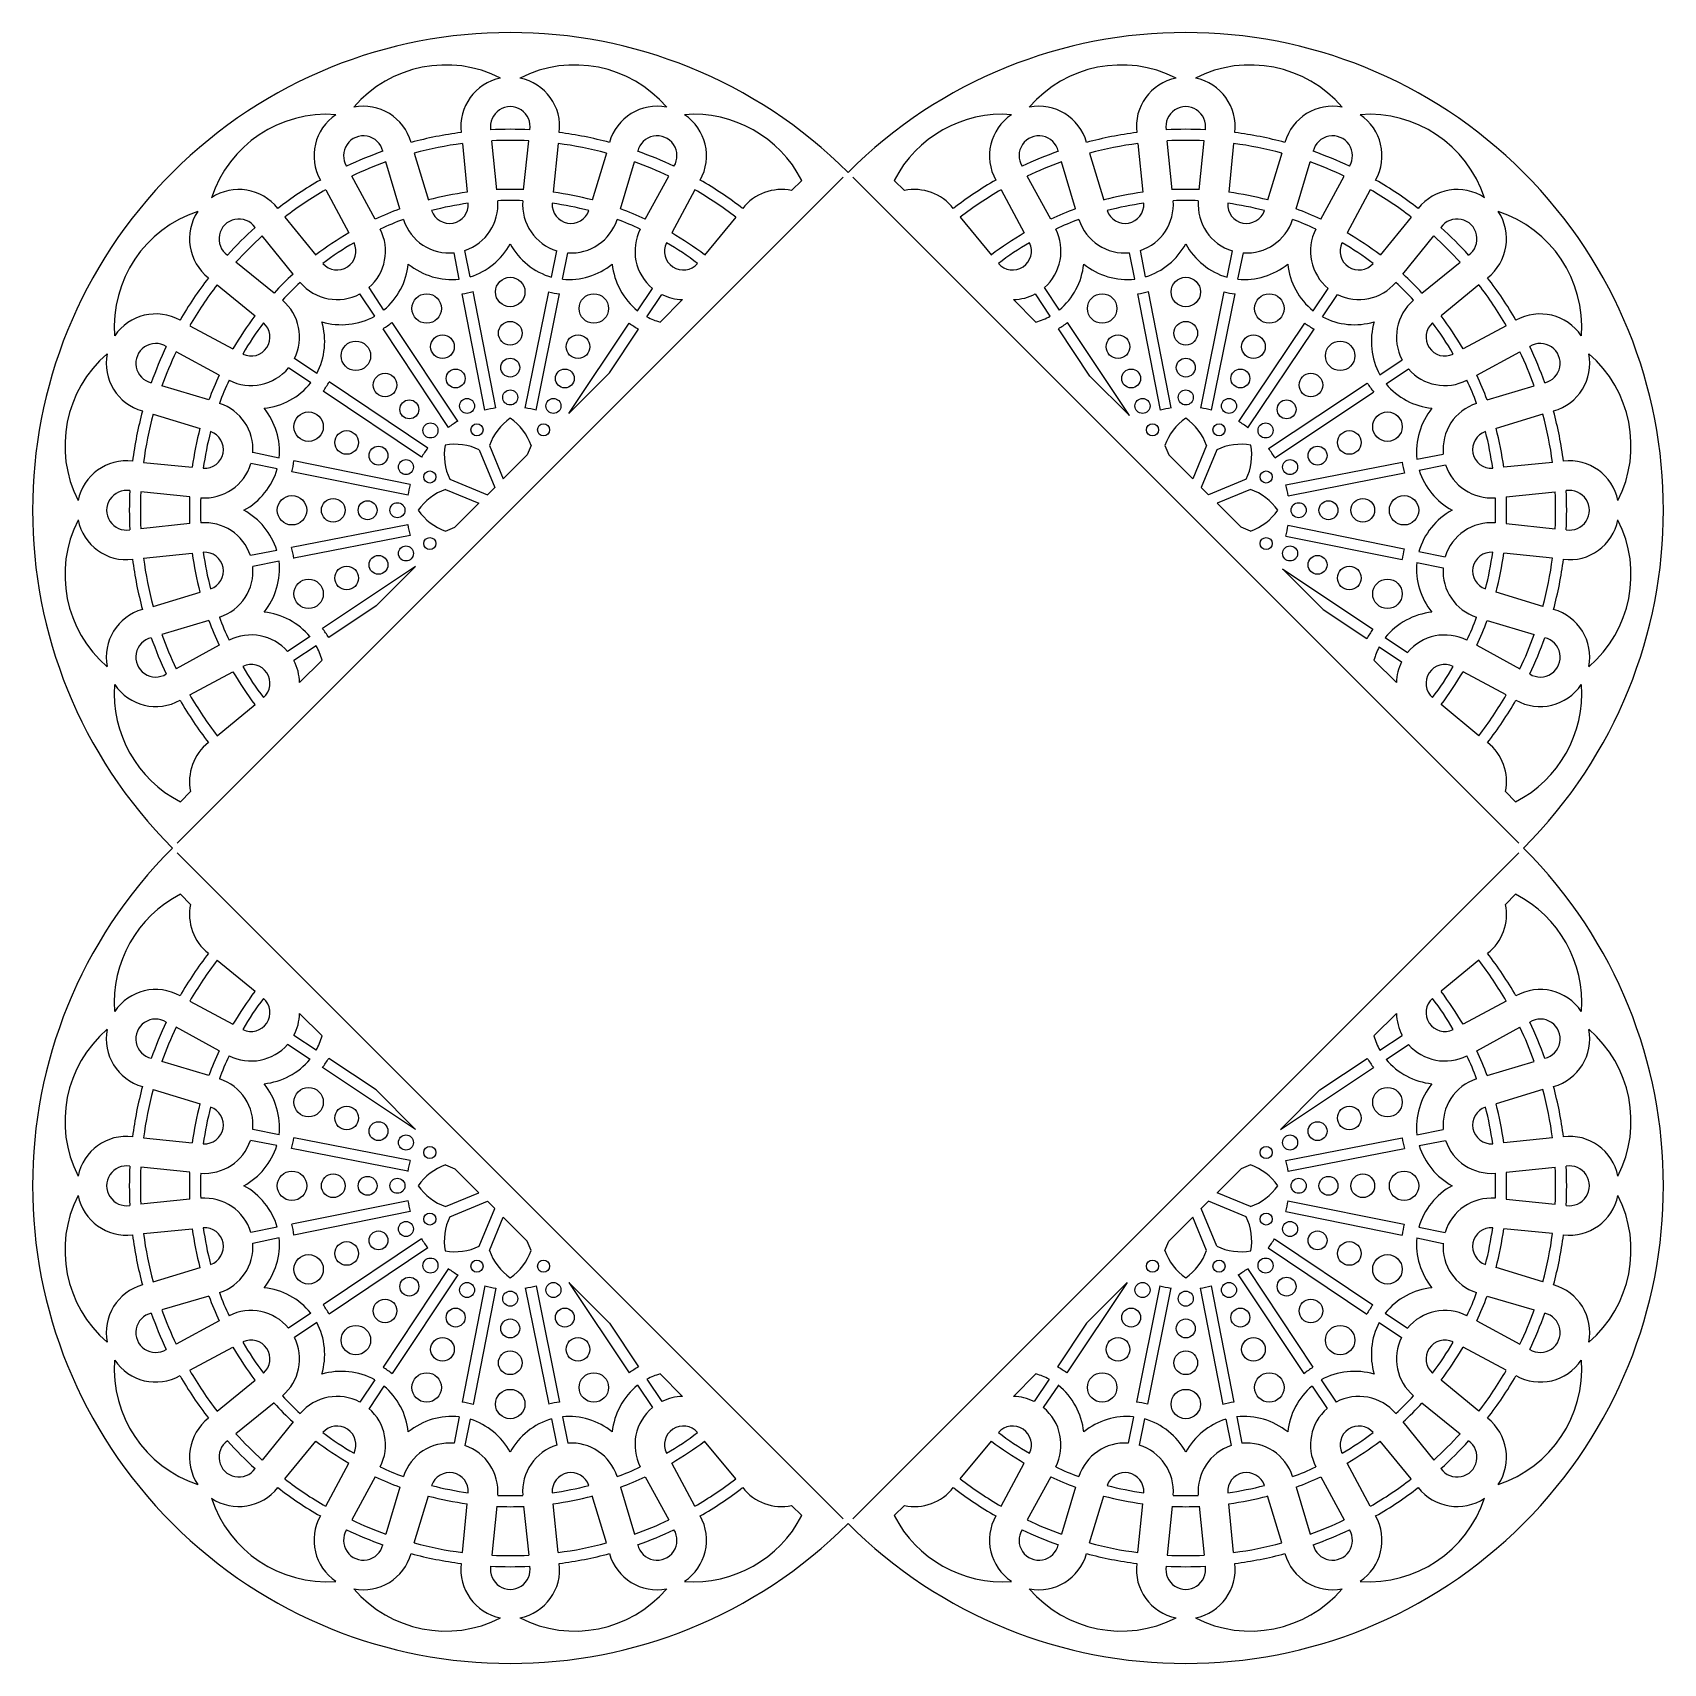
# Model space of a CAD drawing. Extents: x 59 to 299, y 13 to 254.
import ezdxf

# ---------------------------------------------------------------- set-up
doc = ezdxf.new("R2010")
doc.units = 0
doc.layers.get('0').update_dxf_attribs({"linetype": 'CONTINUOUS'})

msp = doc.modelspace()

# ---------------------------------------------------------------- linework, layer by layer
for p, q in [((115.07, 235.78), (117.16, 228.87)), ((122.17, 237.19), (122.88, 230.01)), ((127.25, 230.39), (126.49, 237.58)), ((131.19, 230.39), (131.95, 237.58)), ((136.27, 237.19), (135.56, 230.01)), ((143.38, 235.78), (141.29, 228.87)), ((214.55, 235.78), (216.64, 228.87)), ((221.65, 237.19), (222.37, 230.01)), ((226.73, 230.39), (225.98, 237.58)), ((230.68, 230.39), (231.43, 237.58)), ((235.76, 237.19), (235.04, 230.01)), ((242.86, 235.78), (240.77, 228.87)), ((112.98, 227.55), (110.92, 234.49)), ((145.47, 227.55), (147.52, 234.49)), ((212.46, 227.55), (210.41, 234.49)), ((244.95, 227.55), (247.01, 234.49)), ((80.19, 134.14), (178.26, 232.21)), ((109.33, 226.04), (105.88, 232.4)), ((149.11, 226.04), (152.56, 232.4)), ((170.66, 230.27), (172.15, 231.76)), ((179.67, 232.21), (277.74, 134.14)), ((185.78, 231.76), (187.27, 230.27)), ((208.82, 226.04), (205.37, 232.4)), ((248.6, 226.04), (252.05, 232.4)), ((102.04, 230.38), (105.45, 224.02)), ((156.41, 230.38), (153, 224.02)), ((201.52, 230.38), (204.93, 224.02)), ((255.89, 230.38), (252.48, 224.02)), ((96.01, 226.36), (100.59, 220.77)), ((162.43, 226.36), (157.85, 220.77)), ((195.5, 226.36), (200.08, 220.77)), ((261.91, 226.36), (257.34, 220.77)), ((97.23, 217.96), (92.68, 223.58)), ((260.7, 217.96), (265.25, 223.58)), ((121.72, 217.21), (120.96, 221.1)), ((123.31, 217.55), (122.55, 221.44)), ((135.32, 217.49), (136.1, 221.38)), ((136.92, 217.19), (137.7, 221.08)), ((221.2, 217.21), (220.44, 221.1)), ((222.8, 217.55), (222.03, 221.44)), ((234.8, 217.49), (235.58, 221.38)), ((236.4, 217.19), (237.19, 221.08)), ((94.44, 215.17), (88.82, 219.72)), ((263.49, 215.17), (269.11, 219.72)), ((86.04, 216.39), (91.63, 211.81)), ((271.89, 216.39), (266.3, 211.81)), ((109.27, 211.75), (107.07, 215.05)), ((110.61, 212.67), (108.42, 215.98)), ((125.5, 197.93), (122.14, 215.05)), ((127.1, 198.25), (123.74, 215.41)), ((131.43, 198.23), (134.88, 215.33)), ((133.03, 197.91), (136.49, 215.05)), ((147.98, 212.55), (150.19, 215.84)), ((149.35, 211.66), (151.56, 214.95)), ((151.28, 210.89), (154.6, 214.22)), ((203.32, 214.22), (206.65, 210.89)), ((208.75, 211.75), (206.56, 215.05)), ((210.09, 212.67), (207.9, 215.98)), ((224.98, 197.93), (221.63, 215.05)), ((226.58, 198.25), (223.22, 215.41)), ((230.91, 198.23), (234.36, 215.33)), ((232.51, 197.91), (235.97, 215.05)), ((247.47, 212.55), (249.68, 215.84)), ((248.83, 211.66), (251.05, 214.95)), ((82.02, 210.36), (88.38, 206.95)), ((120.14, 195.38), (110.49, 209.91)), ((121.49, 196.29), (111.82, 210.85)), ((137.83, 197.44), (146.75, 210.72)), ((143.82, 203.43), (148.13, 209.85)), ((214.6, 202.94), (209.97, 209.91)), ((220.43, 197.11), (211.3, 210.85)), ((236.51, 196.24), (246.24, 210.72)), ((237.86, 195.33), (247.61, 209.85)), ((275.91, 210.36), (269.54, 206.95)), ((86.36, 203.07), (80, 206.52)), ((99.85, 201.94), (96.56, 204.15)), ((100.74, 203.3), (97.45, 205.52)), ((257.28, 203.13), (260.58, 205.33)), ((271.57, 203.07), (277.93, 206.52)), ((117.07, 192.33), (102.55, 202.09)), ((137.83, 197.44), (143.82, 203.43)), ((214.6, 202.94), (220.43, 197.11)), ((240.91, 192.26), (255.44, 201.91)), ((258.2, 201.79), (261.51, 203.99)), ((84.85, 199.42), (77.91, 201.48)), ((116.16, 190.98), (101.68, 200.71)), ((241.81, 190.91), (256.38, 200.58)), ((273.08, 199.42), (280.01, 201.48)), ((76.62, 197.33), (83.53, 195.24)), ((281.31, 197.33), (274.4, 195.24)), ((126.16, 192.71), (128.19, 187.8)), ((132.29, 192.71), (131.72, 191.33)), ((225.64, 192.71), (226.21, 191.33)), ((231.77, 192.71), (229.74, 187.8)), ((75.21, 190.23), (82.39, 189.52)), ((94.91, 189.27), (91.02, 190.05)), ((95.21, 190.87), (91.32, 191.66)), ((114.49, 186.98), (97.35, 190.44)), ((124.65, 192.08), (126.94, 186.55)), ((128.19, 187.8), (131.72, 191.33)), ((226.21, 191.33), (229.74, 187.8)), ((233.28, 192.08), (230.99, 186.55)), ((243.46, 186.9), (260.58, 190.26)), ((262.74, 190.68), (266.63, 191.44)), ((263.08, 189.09), (266.97, 189.85)), ((282.72, 190.23), (275.53, 189.52)), ((114.17, 185.38), (97.07, 188.83)), ((120.32, 187.75), (125.85, 185.46)), ((237.61, 187.75), (232.08, 185.46)), ((243.77, 185.3), (260.93, 188.67)), ((82.01, 185.15), (74.82, 185.91)), ((119.69, 186.24), (124.6, 184.21)), ((125.85, 185.46), (126.94, 186.55)), ((230.99, 186.55), (232.08, 185.46)), ((238.24, 186.24), (233.33, 184.21)), ((275.92, 185.15), (283.11, 185.91)), ((121.07, 180.68), (124.6, 184.21)), ((233.33, 184.21), (236.86, 180.68)), ((82.01, 181.21), (74.82, 180.45)), ((114.15, 181.05), (97, 177.69)), ((119.69, 180.11), (121.07, 180.68)), ((238.24, 180.11), (236.86, 180.68)), ((243.76, 180.97), (260.86, 177.52)), ((275.92, 181.21), (283.11, 180.45)), ((114.47, 179.46), (97.35, 176.1)), ((243.44, 179.37), (260.58, 175.91)), ((75.21, 176.13), (82.39, 176.84)), ((94.85, 177.27), (90.96, 176.51)), ((95.19, 175.68), (91.3, 174.91)), ((262.72, 175.48), (266.61, 174.7)), ((263.02, 177.09), (266.91, 176.3)), ((282.72, 176.13), (275.53, 176.84)), ((115.29, 174.9), (101.55, 165.78)), ((109.46, 169.08), (115.29, 174.9)), ((242.97, 174.57), (248.96, 168.58)), ((242.97, 174.57), (256.25, 165.65)), ((76.62, 169.02), (83.53, 171.11)), ((281.31, 169.02), (274.4, 171.11)), ((109.46, 169.08), (102.49, 164.44)), ((248.96, 168.58), (255.37, 164.27)), ((84.85, 166.93), (77.91, 164.88)), ((273.08, 166.93), (280.01, 164.88)), ((99.73, 164.57), (96.42, 162.37)), ((258.08, 164.42), (261.37, 162.21)), ((86.36, 163.29), (80, 159.84)), ((100.65, 163.22), (97.35, 161.03)), ((98.18, 157.8), (101.51, 161.12)), ((256.42, 161.12), (259.74, 157.8)), ((257.19, 163.05), (260.48, 160.84)), ((271.57, 163.29), (277.93, 159.84)), ((82.02, 155.99), (88.38, 159.4)), ((275.91, 155.99), (269.54, 159.4)), ((86.04, 149.97), (91.63, 154.55)), ((271.89, 149.97), (266.3, 154.55)), ((80.64, 140.25), (82.13, 141.74)), ((275.8, 141.74), (277.29, 140.25)), ((80.19, 132.73), (178.26, 34.66)), ((277.74, 132.73), (179.67, 34.66)), ((80.64, 126.62), (82.13, 125.13)), ((277.29, 126.62), (275.8, 125.13)), ((86.04, 116.9), (91.63, 112.33)), ((271.89, 116.9), (266.3, 112.33)), ((82.02, 110.88), (88.38, 107.47)), ((275.91, 110.88), (269.54, 107.47)), ((98.18, 109.08), (101.51, 105.75)), ((259.74, 109.08), (256.42, 105.75)), ((86.36, 103.58), (80, 107.04)), ((100.65, 103.65), (97.35, 105.84)), ((257.28, 103.65), (260.58, 105.84)), ((271.57, 103.58), (277.93, 107.04)), ((99.73, 102.31), (96.42, 104.5)), ((258.2, 102.31), (261.51, 104.5)), ((84.85, 99.94), (77.91, 101.99)), ((115.29, 91.97), (101.55, 101.1)), ((109.46, 97.8), (102.49, 102.43)), ((242.64, 91.97), (256.38, 101.1)), ((248.46, 97.8), (255.44, 102.43)), ((273.08, 99.94), (280.01, 101.99)), ((76.62, 97.85), (83.53, 95.76)), ((109.46, 97.8), (115.29, 91.97)), ((248.46, 97.8), (242.64, 91.97)), ((281.31, 97.85), (274.4, 95.76)), ((95.19, 91.2), (91.3, 91.96)), ((262.74, 91.2), (266.63, 91.96)), ((75.21, 90.75), (82.39, 90.03)), ((94.85, 89.6), (90.96, 90.37)), ((114.15, 85.82), (97, 89.18)), ((114.47, 87.42), (97.35, 90.77)), ((243.46, 87.42), (260.58, 90.77)), ((243.77, 85.82), (260.93, 89.18)), ((263.08, 89.6), (266.97, 90.37)), ((282.72, 90.75), (275.53, 90.03)), ((119.69, 86.76), (121.07, 86.19)), ((238.24, 86.76), (236.86, 86.19)), ((82.01, 85.67), (74.82, 86.42)), ((121.07, 86.19), (124.6, 82.66)), ((236.86, 86.19), (233.33, 82.66)), ((275.92, 85.67), (283.11, 86.42)), ((82.01, 81.72), (74.82, 80.97)), ((119.69, 80.63), (124.6, 82.66)), ((238.24, 80.63), (233.33, 82.66)), ((275.92, 81.72), (283.11, 80.97)), ((114.17, 81.49), (97.07, 78.04)), ((114.49, 79.89), (97.35, 76.43)), ((120.32, 79.12), (125.85, 81.41)), ((124.65, 74.79), (126.94, 80.32)), ((125.85, 81.41), (126.94, 80.32)), ((232.08, 81.41), (230.99, 80.32)), ((233.28, 74.79), (230.99, 80.32)), ((237.61, 79.12), (232.08, 81.41)), ((243.44, 79.89), (260.58, 76.43)), ((243.76, 81.49), (260.86, 78.04)), ((75.21, 76.64), (82.39, 77.36)), ((94.91, 77.6), (91.02, 76.82)), ((126.16, 74.16), (128.19, 79.07)), ((128.19, 79.07), (131.72, 75.54)), ((229.74, 79.07), (226.21, 75.54)), ((231.77, 74.16), (229.74, 79.07)), ((263.02, 77.6), (266.91, 76.82)), ((282.72, 76.64), (275.53, 77.36)), ((95.21, 76), (91.32, 75.21)), ((116.16, 75.89), (101.68, 66.16)), ((117.07, 74.54), (102.55, 64.79)), ((132.29, 74.16), (131.72, 75.54)), ((225.64, 74.16), (226.21, 75.54)), ((240.86, 74.54), (255.37, 64.79)), ((241.77, 75.89), (256.25, 66.16)), ((262.72, 76), (266.61, 75.21)), ((76.62, 69.54), (83.53, 71.63)), ((120.14, 71.49), (110.49, 56.96)), ((121.49, 70.59), (111.82, 56.02)), ((236.43, 70.59), (246.11, 56.02)), ((237.79, 71.49), (247.44, 56.96)), ((281.31, 69.54), (274.4, 71.63)), ((84.85, 67.45), (77.91, 65.4)), ((125.5, 68.94), (122.14, 51.82)), ((127.1, 68.63), (123.74, 51.47)), ((131.43, 68.64), (134.88, 51.54)), ((133.03, 68.96), (136.49, 51.82)), ((137.83, 69.43), (146.75, 56.15)), ((137.83, 69.43), (143.82, 63.44)), ((220.1, 69.43), (211.18, 56.15)), ((220.1, 69.43), (214.11, 63.44)), ((224.9, 68.96), (221.44, 51.82)), ((226.5, 68.64), (223.05, 51.54)), ((230.83, 68.63), (234.19, 51.47)), ((232.43, 68.94), (235.78, 51.82)), ((273.08, 67.45), (280.01, 65.4)), ((99.85, 64.93), (96.56, 62.72)), ((258.08, 64.93), (261.37, 62.72)), ((86.36, 63.8), (80, 60.35)), ((100.74, 63.57), (97.45, 61.35)), ((143.82, 63.44), (148.13, 57.03)), ((214.11, 63.44), (209.8, 57.03)), ((257.19, 63.57), (260.48, 61.35)), ((271.57, 63.8), (277.93, 60.35)), ((82.02, 56.51), (88.38, 59.92)), ((275.91, 56.51), (269.54, 59.92)), ((151.28, 55.98), (154.6, 52.66)), ((206.65, 55.98), (203.32, 52.66)), ((86.04, 50.49), (91.63, 55.06)), ((109.27, 55.12), (107.07, 51.82)), ((110.61, 54.2), (108.42, 50.89)), ((147.98, 54.32), (150.19, 51.03)), ((149.35, 55.21), (151.56, 51.92)), ((208.58, 55.21), (206.36, 51.92)), ((209.95, 54.32), (207.73, 51.03)), ((247.32, 54.2), (249.51, 50.89)), ((248.66, 55.12), (250.86, 51.82)), ((271.89, 50.49), (266.3, 55.06)), ((94.44, 51.7), (88.82, 47.15)), ((263.49, 51.7), (269.11, 47.15)), ((97.23, 48.91), (92.68, 43.3)), ((121.72, 49.66), (120.96, 45.77)), ((123.31, 49.32), (122.55, 45.43)), ((135.32, 49.38), (136.1, 45.49)), ((136.92, 49.68), (137.7, 45.79)), ((221.01, 49.68), (220.23, 45.79)), ((222.61, 49.38), (221.83, 45.49)), ((234.61, 49.32), (235.38, 45.43)), ((236.21, 49.66), (236.97, 45.77)), ((260.7, 48.91), (265.25, 43.3)), ((96.01, 40.51), (100.59, 46.1)), ((162.43, 40.51), (157.85, 46.1)), ((195.5, 40.51), (200.08, 46.1)), ((261.91, 40.51), (257.34, 46.1)), ((102.04, 36.49), (105.45, 42.86)), ((156.41, 36.49), (153, 42.86)), ((201.52, 36.49), (204.93, 42.86)), ((255.89, 36.49), (252.48, 42.86)), ((109.33, 40.83), (105.88, 34.48)), ((112.98, 39.32), (110.92, 32.39)), ((145.47, 39.32), (147.52, 32.39)), ((149.11, 40.83), (152.56, 34.48)), ((208.82, 40.83), (205.37, 34.48)), ((212.46, 39.32), (210.41, 32.39)), ((244.95, 39.32), (247.01, 32.39)), ((248.6, 40.83), (252.05, 34.48)), ((115.07, 31.09), (117.16, 38.01)), ((122.17, 29.68), (122.88, 36.87)), ((127.25, 36.48), (126.49, 29.29)), ((131.19, 36.48), (131.95, 29.29)), ((136.27, 29.68), (135.56, 36.87)), ((143.38, 31.09), (141.29, 38.01)), ((170.66, 36.6), (172.15, 35.11)), ((187.27, 36.6), (185.78, 35.11)), ((214.55, 31.09), (216.64, 38.01)), ((221.65, 29.68), (222.37, 36.87)), ((226.73, 36.48), (225.98, 29.29)), ((230.68, 36.48), (231.43, 29.29)), ((235.76, 29.68), (235.04, 36.87)), ((242.86, 31.09), (240.77, 38.01))]:
    msp.add_line(p, q)
for centre, radius in [((129.22, 215.33), 2.17), ((228.71, 215.33), 2.17), ((116.92, 212.89), 2.17), ((141.53, 212.89), 2.17), ((216.4, 212.89), 2.17), ((241.01, 212.89), 2.17), ((119.24, 207.27), 1.74), ((129.22, 209.25), 1.74), ((139.2, 207.27), 1.74), ((218.73, 207.27), 1.74), ((228.71, 209.25), 1.74), ((238.68, 207.27), 1.74), ((106.49, 205.92), 2.17), ((251.44, 205.92), 2.17), ((129.22, 204.19), 1.39), ((228.71, 204.19), 1.39), ((110.78, 201.62), 1.74), ((121.18, 202.59), 1.39), ((137.26, 202.59), 1.39), ((220.66, 202.59), 1.39), ((236.75, 202.59), 1.39), ((247.14, 201.62), 1.74), ((114.36, 198.04), 1.39), ((122.86, 198.54), 1.11), ((129.22, 199.8), 1.11), ((135.58, 198.54), 1.11), ((222.34, 198.54), 1.11), ((228.71, 199.8), 1.11), ((235.07, 198.54), 1.11), ((243.56, 198.04), 1.39), ((99.52, 195.48), 2.17), ((258.41, 195.48), 2.17), ((105.13, 193.16), 1.74), ((117.47, 194.93), 1.11), ((124.32, 195.02), 0.89), ((134.13, 195.02), 0.89), ((223.8, 195.02), 0.89), ((233.61, 195.02), 0.89), ((240.46, 194.93), 1.11), ((252.8, 193.16), 1.74), ((109.81, 191.22), 1.39), ((248.12, 191.22), 1.39), ((113.86, 189.54), 1.11), ((244.07, 189.54), 1.11), ((117.38, 188.08), 0.89), ((240.55, 188.08), 0.89), ((97.07, 183.18), 2.17), ((260.86, 183.18), 2.17), ((103.15, 183.18), 1.74), ((108.21, 183.18), 1.39), ((112.6, 183.18), 1.11), ((245.33, 183.18), 1.11), ((249.72, 183.18), 1.39), ((254.78, 183.18), 1.74), ((113.86, 176.82), 1.11), ((117.38, 178.27), 0.89), ((240.55, 178.27), 0.89), ((244.07, 176.82), 1.11), ((109.81, 175.14), 1.39), ((248.12, 175.14), 1.39), ((99.52, 170.87), 2.17), ((105.13, 173.2), 1.74), ((252.8, 173.2), 1.74), ((258.41, 170.87), 2.17), ((99.52, 96), 2.17), ((258.41, 96), 2.17), ((105.13, 93.67), 1.74), ((252.8, 93.67), 1.74), ((109.81, 91.74), 1.39), ((248.12, 91.74), 1.39), ((113.86, 90.06), 1.11), ((117.38, 88.6), 0.89), ((240.55, 88.6), 0.89), ((244.07, 90.06), 1.11), ((97.07, 83.69), 2.17), ((103.15, 83.69), 1.74), ((108.21, 83.69), 1.39), ((112.6, 83.69), 1.11), ((245.33, 83.69), 1.11), ((249.72, 83.69), 1.39), ((254.78, 83.69), 1.74), ((260.86, 83.69), 2.17), ((117.38, 78.79), 0.89), ((240.55, 78.79), 0.89), ((109.81, 75.65), 1.39), ((113.86, 77.33), 1.11), ((244.07, 77.33), 1.11), ((248.12, 75.65), 1.39), ((105.13, 73.72), 1.74), ((252.8, 73.72), 1.74), ((99.52, 71.39), 2.17), ((117.47, 71.94), 1.11), ((124.32, 71.85), 0.89), ((134.13, 71.85), 0.89), ((223.8, 71.85), 0.89), ((233.61, 71.85), 0.89), ((240.46, 71.94), 1.11), ((258.41, 71.39), 2.17), ((114.36, 68.84), 1.39), ((243.56, 68.84), 1.39), ((122.86, 68.34), 1.11), ((129.22, 67.07), 1.11), ((135.58, 68.34), 1.11), ((222.34, 68.34), 1.11), ((228.71, 67.07), 1.11), ((235.07, 68.34), 1.11), ((110.78, 65.26), 1.74), ((121.18, 64.28), 1.39), ((137.26, 64.28), 1.39), ((220.66, 64.28), 1.39), ((236.75, 64.28), 1.39), ((247.14, 65.26), 1.74), ((106.49, 60.96), 2.17), ((129.22, 62.68), 1.39), ((228.71, 62.68), 1.39), ((251.44, 60.96), 2.17), ((119.24, 59.6), 1.74), ((139.2, 59.6), 1.74), ((218.73, 59.6), 1.74), ((238.68, 59.6), 1.74), ((129.22, 57.62), 1.74), ((228.71, 57.62), 1.74), ((116.92, 53.99), 2.17), ((141.53, 53.99), 2.17), ((216.4, 53.99), 2.17), ((241.01, 53.99), 2.17), ((129.22, 51.54), 2.17), ((228.71, 51.54), 2.17)]:
    msp.add_circle(centre, radius)
for centre, radius, start, end in [((129.22, 183.18), 70.35, 45, 225), ((228.71, 183.18), 70.35, 315, 135), ((119.73, 230.91), 17.85, 63.1511, 139.3489), ((138.72, 230.91), 17.85, 40.6511, 116.8489), ((219.21, 230.91), 17.85, 63.1511, 139.3489), ((238.2, 230.91), 17.85, 40.6511, 116.8489), ((129.22, 239.69), 7.28, 101.3652, 186.9382), ((129.22, 239.69), 7.28, 353.0618, 78.6348), ((228.71, 239.69), 7.28, 101.3652, 186.9382), ((228.71, 239.69), 7.28, 353.0618, 78.6348), ((107.6, 235.39), 7.28, 15.5618, 101.1348), ((129.22, 239.69), 2.93, 350.4519, 189.5481), ((150.85, 235.39), 7.28, 78.8652, 164.4382), ((207.08, 235.39), 7.28, 15.5618, 101.1348), ((228.71, 239.69), 2.93, 350.4519, 189.5481), ((250.33, 235.39), 7.28, 78.8652, 164.4382), ((102.18, 223.64), 17.85, 85.6511, 161.8489), ((107.6, 235.39), 7.28, 123.8652, 209.4382), ((156.26, 223.64), 17.85, 27.0678, 94.3489), ((150.85, 235.39), 7.28, 330.5618, 56.1348), ((201.67, 223.64), 17.85, 85.6511, 152.9322), ((207.08, 235.39), 7.28, 123.8652, 209.4382), ((255.74, 223.64), 17.85, 18.1511, 94.3489), ((250.33, 235.39), 7.28, 330.5618, 56.1348), ((107.6, 235.39), 2.93, 12.9519, 212.0481), ((129.22, 183.18), 56.1, 97.4016, 105.0984), ((129.22, 183.18), 56.1, 87.0438, 92.9562), ((129.22, 183.18), 56.1, 74.9016, 82.5984), ((150.85, 235.39), 2.93, 327.9519, 167.0481), ((207.08, 235.39), 2.93, 12.9519, 212.0481), ((228.71, 183.18), 56.1, 97.4016, 105.0984), ((228.71, 183.18), 56.1, 87.0438, 92.9562), ((228.71, 183.18), 56.1, 74.9016, 82.5984), ((250.33, 235.39), 2.93, 327.9519, 167.0481), ((129.22, 183.18), 56.1, 109.5438, 115.4562), ((129.22, 183.18), 54.47, 97.4378, 105.0622), ((129.22, 183.18), 54.47, 87.1291, 92.8709), ((129.22, 183.18), 54.47, 74.9378, 82.5622), ((129.22, 183.18), 56.1, 64.5438, 70.4562), ((228.71, 183.18), 56.1, 109.5438, 115.4562), ((228.71, 183.18), 54.47, 97.4378, 105.0622), ((228.71, 183.18), 54.47, 87.1291, 92.8709), ((228.71, 183.18), 54.47, 74.9378, 82.5622), ((228.71, 183.18), 56.1, 64.5438, 70.4562), ((129.22, 183.18), 54.47, 109.6291, 115.3709), ((129.22, 183.18), 54.47, 64.6291, 70.3709), ((228.71, 183.18), 54.47, 109.6291, 115.3709), ((228.71, 183.18), 54.47, 64.6291, 70.3709), ((129.22, 183.18), 56.1, 119.9016, 127.5984), ((129.22, 183.18), 56.1, 52.4016, 60.0984), ((228.71, 183.18), 56.1, 119.9016, 127.5984), ((228.71, 183.18), 56.1, 52.4016, 60.0984), ((89.26, 223.14), 7.28, 38.0618, 123.6348), ((129.22, 183.18), 54.47, 119.9378, 127.5622), ((129.22, 183.18), 47.26, 97.7082, 104.7918), ((120.27, 228.2), 2.78, 198.703, 3.797), ((129.22, 183.18), 45.63, 97.7823, 104.7177), ((120.27, 228.2), 7.13, 288.6824, 4.5619), ((129.22, 183.18), 47.26, 87.608, 92.392), ((129.22, 183.18), 45.63, 87.6789, 92.3211), ((138.18, 228.2), 7.13, 175.4381, 253.0528), ((138.18, 228.2), 2.78, 176.203, 341.297), ((129.22, 183.18), 45.63, 75.2823, 82.2177), ((129.22, 183.18), 47.26, 75.2082, 82.2918), ((129.22, 183.18), 54.47, 52.4378, 60.0622), ((169.19, 223.14), 7.28, 78.3253, 141.9382), ((188.74, 223.14), 7.28, 38.0618, 101.6747), ((228.71, 183.18), 54.47, 119.9378, 127.5622), ((228.71, 183.18), 47.26, 97.7082, 104.7918), ((219.75, 228.2), 2.78, 198.703, 3.797), ((228.71, 183.18), 45.63, 97.7823, 104.7177), ((219.75, 228.2), 7.13, 288.6824, 4.5619), ((228.71, 183.18), 47.26, 87.608, 92.392), ((228.71, 183.18), 45.63, 87.6789, 92.3211), ((237.66, 228.2), 7.13, 175.4381, 253.0528), ((237.66, 228.2), 2.78, 176.203, 341.297), ((228.71, 183.18), 45.63, 75.2823, 82.2177), ((228.71, 183.18), 47.26, 75.2082, 82.2918), ((228.71, 183.18), 54.47, 52.4378, 60.0622), ((268.67, 223.14), 7.28, 56.3652, 141.9382), ((88.76, 210.22), 17.85, 108.1511, 184.3489), ((89.26, 223.14), 7.28, 146.3652, 231.9382), ((89.26, 223.14), 2.93, 35.4519, 234.5481), ((129.22, 183.18), 47.26, 110.108, 114.892), ((129.22, 183.18), 45.63, 110.1789, 114.8211), ((120.27, 228.2), 7.13, 197.9381, 275.5528), ((138.18, 228.2), 7.13, 266.1824, 342.0619), ((129.22, 183.18), 45.63, 65.1789, 69.8211), ((129.22, 183.18), 47.26, 65.108, 69.892), ((228.71, 183.18), 47.26, 110.108, 114.892), ((228.71, 183.18), 45.63, 110.1789, 114.8211), ((219.75, 228.2), 7.13, 197.9381, 275.5528), ((237.66, 228.2), 7.13, 266.1824, 342.0619), ((228.71, 183.18), 45.63, 65.1789, 69.8211), ((228.71, 183.18), 47.26, 65.108, 69.892), ((268.67, 223.14), 2.93, 305.4519, 144.5481), ((268.67, 223.14), 7.28, 308.0618, 33.6348), ((269.17, 210.22), 17.85, 355.6511, 71.8489), ((129.22, 183.18), 56.1, 132.0438, 137.9562), ((129.22, 183.18), 54.47, 132.1291, 137.8709), ((129.22, 183.18), 47.26, 120.2082, 127.2918), ((103.72, 221.34), 7.13, 311.1824, 27.0619), ((154.72, 221.34), 7.13, 152.9381, 230.5528), ((129.22, 183.18), 47.26, 52.7082, 59.7918), ((228.71, 183.18), 47.26, 120.2082, 127.2918), ((203.2, 221.34), 7.13, 311.1824, 27.0619), ((254.21, 221.34), 7.13, 152.9381, 230.5528), ((228.71, 183.18), 47.26, 52.7082, 59.7918), ((228.71, 183.18), 54.47, 42.1291, 47.8709), ((228.71, 183.18), 56.1, 42.0438, 47.9562), ((103.72, 221.34), 2.78, 221.203, 26.297), ((129.22, 183.18), 45.63, 120.2823, 127.2177), ((120.23, 227.31), 10.24, 287.5527, 331.4523), ((138.22, 227.31), 10.24, 208.5477, 253.5302), ((154.72, 221.34), 2.78, 153.703, 318.797), ((129.22, 183.18), 45.63, 52.7823, 59.7177), ((203.2, 221.34), 2.78, 221.203, 26.297), ((228.71, 183.18), 45.63, 120.2823, 127.2177), ((219.71, 227.31), 10.24, 287.5527, 331.4523), ((237.7, 227.31), 10.24, 208.5477, 253.5302), ((254.21, 221.34), 2.78, 153.703, 318.797), ((228.71, 183.18), 45.63, 52.7823, 59.7177), ((104.02, 220.51), 10.24, 310.0527, 353.9523), ((120.64, 227.4), 10.24, 231.0477, 276.0302), ((137.8, 227.4), 10.24, 265.0527, 308.9523), ((154.42, 220.51), 10.24, 186.0477, 231.0302), ((203.5, 220.51), 10.24, 310.0527, 353.9523), ((220.13, 227.4), 10.24, 231.0477, 276.0302), ((237.28, 227.4), 10.24, 265.0527, 308.9523), ((253.91, 220.51), 10.24, 186.0477, 231.0302), ((129.22, 183.18), 56.1, 142.4016, 150.0984), ((129.22, 183.18), 54.47, 142.4378, 150.0622), ((129.22, 183.18), 47.26, 132.608, 137.392), ((129.22, 183.18), 45.63, 132.6789, 137.3211), ((103.72, 221.34), 7.13, 220.4381, 298.0528), ((254.21, 221.34), 7.13, 243.6824, 319.5619), ((228.71, 183.18), 45.63, 42.6789, 47.3211), ((228.71, 183.18), 47.26, 42.608, 47.392), ((228.71, 183.18), 54.47, 29.9378, 37.5622), ((228.71, 183.18), 56.1, 29.9016, 37.5984), ((91.06, 208.68), 7.13, 333.6824, 49.5619), ((120.23, 227.31), 12.41, 278.8871, 286.418), ((137.8, 227.4), 12.41, 256.3871, 263.918), ((154.72, 221.34), 7.13, 243.6824, 269.0259), ((203.2, 221.34), 7.13, 270.9741, 298.0528), ((219.71, 227.31), 12.41, 278.8871, 286.418), ((237.28, 227.4), 12.41, 256.3871, 263.918), ((266.87, 208.68), 7.13, 130.4381, 208.0528), ((77.01, 204.81), 7.28, 60.5618, 146.1348), ((129.22, 183.18), 47.26, 142.7082, 149.7918), ((104.38, 220.75), 10.24, 253.5477, 298.5302), ((154.07, 220.75), 10.24, 242.5527, 254.1997), ((203.86, 220.75), 10.24, 285.8003, 298.5302), ((253.55, 220.75), 10.24, 242.5527, 286.4523), ((228.71, 183.18), 47.26, 30.2082, 37.2918), ((280.92, 204.81), 7.28, 33.8652, 119.4382), ((91.06, 208.68), 2.78, 243.703, 48.797), ((129.22, 183.18), 45.63, 142.7823, 149.7177), ((91.65, 208.03), 10.24, 332.5527, 16.4523), ((104.02, 220.51), 12.41, 301.3871, 308.918), ((154.07, 220.75), 12.41, 233.8871, 241.418), ((203.5, 220.51), 12.41, 301.3871, 308.918), ((253.55, 220.75), 12.41, 233.8871, 241.418), ((266.28, 208.03), 10.24, 163.5477, 208.5302), ((266.87, 208.68), 2.78, 131.203, 296.297), ((228.71, 183.18), 45.63, 30.2823, 37.2177), ((77.01, 204.81), 2.93, 57.9519, 257.0481), ((129.22, 183.18), 56.1, 154.5438, 160.4562), ((280.92, 204.81), 2.93, 282.9519, 122.0481), ((228.71, 183.18), 56.1, 19.5438, 25.4562), ((81.49, 192.67), 17.85, 130.6511, 206.8489), ((77.01, 204.81), 7.28, 168.8652, 254.4382), ((129.22, 183.18), 54.47, 154.6291, 160.3709), ((91.06, 208.68), 7.13, 242.9381, 320.5528), ((228.71, 183.18), 54.47, 19.6291, 25.3709), ((280.92, 204.81), 7.28, 285.5618, 11.1348), ((276.44, 192.67), 17.85, 333.1511, 49.3489), ((129.22, 183.18), 47.26, 155.108, 159.892), ((129.22, 183.18), 45.63, 155.1789, 159.8211), ((91.89, 208.38), 10.24, 276.0477, 321.0302), ((91.65, 208.03), 12.41, 323.8871, 331.418), ((266.04, 208.38), 12.41, 211.3871, 218.918), ((266.04, 208.38), 10.24, 220.0527, 263.9523), ((266.87, 208.68), 7.13, 221.1824, 297.0619), ((228.71, 183.18), 45.63, 20.1789, 24.8211), ((228.71, 183.18), 47.26, 20.108, 24.892), ((129.22, 183.18), 56.1, 164.9016, 172.5984), ((129.22, 183.18), 54.47, 164.9378, 172.5622), ((84.2, 192.13), 7.13, 356.1824, 72.0619), ((85, 191.76), 10.24, 355.0527, 38.9523), ((129.22, 183.18), 15.22, 98.0214, 104.162), ((129.22, 183.18), 15.22, 75.5214, 81.662), ((228.71, 183.18), 15.22, 98.0214, 104.162), ((228.71, 183.18), 15.22, 75.5214, 81.662), ((272.93, 191.76), 10.24, 141.0477, 186.0302), ((273.73, 192.13), 7.13, 107.9381, 185.5528), ((228.71, 183.18), 54.47, 7.4378, 15.0622), ((228.71, 183.18), 56.1, 7.4016, 15.0984), ((129.22, 183.18), 47.26, 165.2082, 172.2918), ((84.2, 192.13), 2.78, 266.203, 71.297), ((129.22, 183.18), 45.63, 165.2823, 172.2177), ((129.22, 183.18), 15.22, 120.5214, 126.662), ((133.98, 189.94), 8.3, 124.9798, 160.5144), ((124.47, 189.94), 8.3, 19.4856, 55.0202), ((233.46, 189.94), 8.3, 124.9798, 160.5144), ((223.95, 189.94), 8.3, 19.4856, 55.0202), ((228.71, 183.18), 15.22, 53.0214, 59.162), ((273.73, 192.13), 2.78, 108.703, 273.797), ((228.71, 183.18), 45.63, 7.7823, 14.7177), ((228.71, 183.18), 47.26, 7.7082, 14.7918), ((129.22, 183.18), 15.22, 143.0214, 149.162), ((127.8, 191.32), 8.3, 169.9798, 205.5144), ((121.08, 184.6), 8.3, 64.4856, 100.0202), ((236.85, 184.6), 8.3, 79.9798, 115.5144), ((230.12, 191.32), 8.3, 334.4856, 10.0202), ((228.71, 183.18), 15.22, 30.5214, 36.662), ((72.71, 183.18), 7.28, 83.0618, 168.6348), ((84.2, 192.13), 7.13, 265.4381, 343.0528), ((85, 191.76), 12.41, 346.3871, 353.918), ((272.84, 192.17), 12.41, 188.8871, 196.418), ((273.73, 192.13), 7.13, 198.6824, 274.5619), ((285.22, 183.18), 7.28, 11.3652, 96.9382), ((85.09, 192.17), 10.24, 298.5477, 343.5302), ((272.84, 192.17), 10.24, 197.5527, 241.4523), ((72.71, 183.18), 2.93, 80.4519, 279.5481), ((129.22, 183.18), 56.1, 177.0438, 182.9562), ((129.22, 183.18), 54.47, 177.1291, 182.8709), ((129.22, 183.18), 47.26, 177.608, 182.392), ((129.22, 183.18), 45.63, 177.6789, 182.3211), ((129.22, 183.18), 15.22, 165.5214, 171.662), ((122.46, 178.42), 8.3, 109.4856, 145.0202), ((235.47, 178.42), 8.3, 34.9798, 70.5144), ((228.71, 183.18), 15.22, 8.0214, 14.162), ((228.71, 183.18), 45.63, 357.6789, 2.3211), ((228.71, 183.18), 47.26, 357.608, 2.392), ((228.71, 183.18), 54.47, 357.1291, 2.8709), ((285.22, 183.18), 2.93, 260.4519, 99.5481), ((228.71, 183.18), 56.1, 357.0438, 2.9562), ((85.09, 174.18), 10.24, 17.5527, 61.4523), ((122.46, 187.94), 8.3, 214.9798, 250.5144), ((235.47, 187.94), 8.3, 289.4856, 325.0202), ((272.84, 174.18), 10.24, 118.5477, 163.5302), ((81.49, 173.68), 17.85, 153.1511, 229.3489), ((72.71, 183.18), 7.28, 191.3652, 276.9382), ((84.2, 174.22), 7.13, 18.6824, 94.5619), ((129.22, 183.18), 15.22, 188.0214, 194.162), ((228.71, 183.18), 15.22, 345.5214, 351.662), ((273.73, 174.22), 7.13, 85.4381, 163.0528), ((285.22, 183.18), 7.28, 263.0618, 348.6348), ((276.44, 173.68), 17.85, 310.6511, 26.8489), ((129.22, 183.18), 56.1, 187.4016, 195.0984), ((129.22, 183.18), 54.47, 187.4378, 195.0622), ((129.22, 183.18), 47.26, 187.7082, 194.7918), ((84.2, 174.22), 2.78, 288.703, 93.797), ((129.22, 183.18), 45.63, 187.7823, 194.7177), ((85, 174.6), 10.24, 321.0477, 6.0302), ((85.09, 174.18), 12.41, 8.8871, 16.418), ((272.93, 174.6), 12.41, 166.3871, 173.918), ((272.93, 174.6), 10.24, 175.0527, 218.9523), ((273.73, 174.22), 2.78, 86.203, 251.297), ((228.71, 183.18), 45.63, 345.2823, 352.2177), ((228.71, 183.18), 47.26, 345.2082, 352.2918), ((228.71, 183.18), 54.47, 344.9378, 352.5622), ((228.71, 183.18), 56.1, 344.9016, 352.5984), ((84.2, 174.22), 7.13, 287.9381, 5.5528), ((273.73, 174.22), 7.13, 176.1824, 252.0619), ((77.01, 161.55), 7.28, 105.5618, 191.1348), ((91.89, 157.98), 10.24, 40.0527, 83.9523), ((266.04, 157.98), 10.24, 96.0477, 141.0302), ((280.92, 161.55), 7.28, 348.8652, 74.4382), ((129.22, 183.18), 47.26, 200.108, 204.892), ((129.22, 183.18), 45.63, 200.1789, 204.8211), ((91.89, 157.98), 12.41, 31.3871, 38.918), ((228.71, 183.18), 45.63, 335.1789, 339.8211), ((228.71, 183.18), 47.26, 335.108, 339.892), ((77.01, 161.55), 2.93, 102.9519, 302.0481), ((129.22, 183.18), 56.1, 199.5438, 205.4562), ((129.22, 183.18), 54.47, 199.6291, 205.3709), ((91.06, 157.68), 7.13, 41.1824, 117.0619), ((266.28, 158.33), 12.41, 143.8871, 151.418), ((266.87, 157.68), 7.13, 62.9381, 140.5528), ((228.71, 183.18), 54.47, 334.6291, 340.3709), ((280.92, 161.55), 2.93, 237.9519, 77.0481), ((228.71, 183.18), 56.1, 334.5438, 340.4562), ((91.06, 157.68), 7.13, 0.9741, 28.0528), ((91.65, 158.33), 10.24, 15.8003, 28.5302), ((266.28, 158.33), 10.24, 152.5527, 164.1997), ((129.22, 183.18), 47.26, 210.2082, 217.2918), ((91.06, 157.68), 2.78, 311.203, 116.297), ((129.22, 183.18), 45.63, 210.2823, 217.2177), ((266.87, 157.68), 7.13, 153.6824, 179.0259), ((266.87, 157.68), 2.78, 63.703, 228.797), ((228.71, 183.18), 45.63, 322.7823, 329.7177), ((228.71, 183.18), 47.26, 322.7082, 329.7918), ((88.76, 156.14), 17.85, 175.6511, 242.9322), ((77.01, 161.55), 7.28, 213.8652, 299.4382), ((269.17, 156.14), 17.85, 297.0678, 4.3489), ((280.92, 161.55), 7.28, 240.5618, 326.1348), ((129.22, 183.18), 56.1, 209.9016, 217.5984), ((129.22, 183.18), 54.47, 209.9378, 217.5622), ((228.71, 183.18), 54.47, 322.4378, 330.0622), ((228.71, 183.18), 56.1, 322.4016, 330.0984), ((89.26, 143.22), 7.28, 128.0618, 191.6747), ((268.67, 143.22), 7.28, 348.3253, 51.9382), ((129.22, 83.69), 70.35, 135, 315), ((228.71, 83.69), 70.35, 225, 45), ((88.76, 110.73), 17.85, 117.0678, 184.3489), ((89.26, 123.66), 7.28, 168.3253, 231.9382), ((268.67, 123.66), 7.28, 308.0618, 11.6747), ((269.17, 110.73), 17.85, 355.6511, 62.9322), ((129.22, 83.69), 56.1, 142.4016, 150.0984), ((228.71, 83.69), 56.1, 29.9016, 37.5984), ((129.22, 83.69), 54.47, 142.4378, 150.0622), ((228.71, 83.69), 54.47, 29.9378, 37.5622), ((77.01, 105.32), 7.28, 60.5618, 146.1348), ((129.22, 83.69), 47.26, 142.7082, 149.7918), ((91.06, 109.2), 2.78, 243.703, 48.797), ((129.22, 83.69), 45.63, 142.7823, 149.7177), ((266.87, 109.2), 2.78, 131.203, 296.297), ((228.71, 83.69), 45.63, 30.2823, 37.2177), ((228.71, 83.69), 47.26, 30.2082, 37.2918), ((280.92, 105.32), 7.28, 33.8652, 119.4382), ((77.01, 105.32), 2.93, 57.9519, 257.0481), ((91.06, 109.2), 7.13, 331.9472, 359.0259), ((266.87, 109.2), 7.13, 180.9741, 208.0528), ((280.92, 105.32), 2.93, 282.9519, 122.0481), ((81.49, 93.19), 17.85, 130.6511, 206.8489), ((77.01, 105.32), 7.28, 168.8652, 254.4382), ((129.22, 83.69), 56.1, 154.5438, 160.4562), ((129.22, 83.69), 54.47, 154.6291, 160.3709), ((91.65, 108.54), 10.24, 331.4698, 344.1997), ((266.28, 108.54), 10.24, 195.8003, 208.5302), ((228.71, 83.69), 54.47, 19.6291, 25.3709), ((228.71, 83.69), 56.1, 19.5438, 25.4562), ((280.92, 105.32), 7.28, 285.5618, 11.1348), ((276.44, 93.19), 17.85, 333.1511, 49.3489), ((129.22, 83.69), 47.26, 155.108, 159.892), ((91.06, 109.2), 7.13, 242.9381, 318.8176), ((266.87, 109.2), 7.13, 221.1824, 297.0619), ((228.71, 83.69), 47.26, 20.108, 24.892), ((129.22, 83.69), 45.63, 155.1789, 159.8211), ((91.89, 108.9), 10.24, 276.0477, 319.9473), ((91.89, 108.9), 12.41, 321.082, 328.6129), ((266.04, 108.9), 12.41, 211.3871, 218.918), ((266.04, 108.9), 10.24, 220.0527, 263.9523), ((228.71, 83.69), 45.63, 20.1789, 24.8211), ((84.2, 92.65), 7.13, 354.4472, 72.0619), ((85, 92.27), 10.24, 353.9698, 38.9523), ((272.93, 92.27), 10.24, 141.0477, 186.0302), ((273.73, 92.65), 7.13, 107.9381, 185.5528), ((129.22, 83.69), 56.1, 164.9016, 172.5984), ((129.22, 83.69), 54.47, 164.9378, 172.5622), ((228.71, 83.69), 54.47, 7.4378, 15.0622), ((228.71, 83.69), 56.1, 7.4016, 15.0984), ((129.22, 83.69), 47.26, 165.2082, 172.2918), ((84.2, 92.65), 2.78, 266.203, 71.297), ((129.22, 83.69), 45.63, 165.2823, 172.2177), ((273.73, 92.65), 2.78, 108.703, 273.797), ((228.71, 83.69), 45.63, 7.7823, 14.7177), ((228.71, 83.69), 47.26, 7.7082, 14.7918), ((72.71, 83.69), 7.28, 83.0618, 168.6348), ((84.2, 92.65), 7.13, 265.4381, 341.3176), ((85.09, 92.69), 10.24, 298.5477, 342.4473), ((85.09, 92.69), 12.41, 343.582, 351.1129), ((272.84, 92.69), 12.41, 188.8871, 196.418), ((272.84, 92.69), 10.24, 197.5527, 241.4523), ((273.73, 92.65), 7.13, 198.6824, 274.5619), ((285.22, 83.69), 7.28, 11.3652, 96.9382), ((72.71, 83.69), 2.93, 80.4519, 279.5481), ((129.22, 83.69), 56.1, 177.0438, 182.9562), ((129.22, 83.69), 15.22, 165.838, 171.9786), ((122.46, 78.94), 8.3, 109.4856, 145.0202), ((235.47, 78.94), 8.3, 34.9798, 70.5144), ((228.71, 83.69), 15.22, 8.0214, 14.162), ((285.22, 83.69), 2.93, 260.4519, 99.5481), ((228.71, 83.69), 56.1, 357.0438, 2.9562), ((129.22, 83.69), 54.47, 177.1291, 182.8709), ((129.22, 83.69), 47.26, 177.608, 182.392), ((129.22, 83.69), 45.63, 177.6789, 182.3211), ((228.71, 83.69), 45.63, 357.6789, 2.3211), ((228.71, 83.69), 47.26, 357.608, 2.392), ((228.71, 83.69), 54.47, 357.1291, 2.8709), ((81.49, 74.2), 17.85, 153.1511, 229.3489), ((72.71, 83.69), 7.28, 191.3652, 276.9382), ((84.2, 74.74), 7.13, 16.9472, 94.5619), ((85.09, 74.7), 10.24, 16.4698, 61.4523), ((122.46, 88.45), 8.3, 214.9798, 250.5144), ((235.47, 88.45), 8.3, 289.4856, 325.0202), ((272.84, 74.7), 10.24, 118.5477, 163.5302), ((273.73, 74.74), 7.13, 85.4381, 163.0528), ((285.22, 83.69), 7.28, 263.0618, 348.6348), ((276.44, 74.2), 17.85, 310.6511, 26.8489), ((129.22, 83.69), 15.22, 188.338, 194.4786), ((228.71, 83.69), 15.22, 345.5214, 351.662), ((129.22, 83.69), 47.26, 187.7082, 194.7918), ((84.2, 74.74), 2.78, 288.703, 93.797), ((129.22, 83.69), 45.63, 187.7823, 194.7177), ((85, 75.12), 12.41, 6.082, 13.6129), ((127.8, 75.55), 8.3, 154.4856, 190.0202), ((230.12, 75.55), 8.3, 349.9798, 25.5144), ((272.93, 75.12), 12.41, 166.3871, 173.918), ((273.73, 74.74), 2.78, 86.203, 251.297), ((228.71, 83.69), 45.63, 345.2823, 352.2177), ((228.71, 83.69), 47.26, 345.2082, 352.2918), ((129.22, 83.69), 56.1, 187.4016, 195.0984), ((129.22, 83.69), 54.47, 187.4378, 195.0622), ((84.2, 74.74), 7.13, 287.9381, 3.8176), ((85, 75.12), 10.24, 321.0477, 4.9473), ((129.22, 83.69), 15.22, 210.838, 216.9786), ((121.08, 82.28), 8.3, 259.9798, 295.5144), ((236.85, 82.28), 8.3, 244.4856, 280.0202), ((228.71, 83.69), 15.22, 323.0214, 329.162), ((272.93, 75.12), 10.24, 175.0527, 218.9523), ((273.73, 74.74), 7.13, 176.1824, 252.0619), ((228.71, 83.69), 54.47, 344.9378, 352.5622), ((228.71, 83.69), 56.1, 344.9016, 352.5984), ((133.98, 76.93), 8.3, 199.4856, 235.0202), ((124.47, 76.93), 8.3, 304.9798, 340.5144), ((233.46, 76.93), 8.3, 199.4856, 235.0202), ((223.95, 76.93), 8.3, 304.9798, 340.5144), ((129.22, 83.69), 15.22, 233.338, 239.4786), ((228.71, 83.69), 15.22, 300.5214, 306.662), ((77.01, 62.07), 7.28, 105.5618, 191.1348), ((129.22, 83.69), 47.26, 200.108, 204.892), ((129.22, 83.69), 45.63, 200.1789, 204.8211), ((91.89, 58.49), 10.24, 38.9698, 83.9523), ((129.22, 83.69), 15.22, 255.838, 261.9786), ((129.22, 83.69), 15.22, 278.338, 284.4786), ((228.71, 83.69), 15.22, 255.5214, 261.662), ((228.71, 83.69), 15.22, 278.0214, 284.162), ((266.04, 58.49), 10.24, 96.0477, 141.0302), ((228.71, 83.69), 45.63, 335.1789, 339.8211), ((228.71, 83.69), 47.26, 335.108, 339.892), ((280.92, 62.07), 7.28, 348.8652, 74.4382), ((77.01, 62.07), 2.93, 102.9519, 302.0481), ((129.22, 83.69), 56.1, 199.5438, 205.4562), ((129.22, 83.69), 54.47, 199.6291, 205.3709), ((91.06, 58.19), 7.13, 39.4472, 117.0619), ((91.65, 58.85), 12.41, 28.582, 36.1129), ((266.28, 58.85), 12.41, 143.8871, 151.418), ((266.87, 58.19), 7.13, 62.9381, 140.5528), ((228.71, 83.69), 54.47, 334.6291, 340.3709), ((280.92, 62.07), 2.93, 237.9519, 77.0481), ((228.71, 83.69), 56.1, 334.5438, 340.4562), ((91.65, 58.85), 10.24, 343.5477, 27.4473), ((266.28, 58.85), 10.24, 152.5527, 196.4523), ((91.06, 58.19), 2.78, 311.203, 116.297), ((129.22, 83.69), 45.63, 210.2823, 217.2177), ((91.06, 58.19), 7.13, 310.4381, 26.3176), ((266.87, 58.19), 7.13, 153.6824, 229.5619), ((266.87, 58.19), 2.78, 63.703, 228.797), ((228.71, 83.69), 45.63, 322.7823, 329.7177), ((88.76, 56.66), 17.85, 175.6511, 251.8489), ((77.01, 62.07), 7.28, 213.8652, 299.4382), ((129.22, 83.69), 47.26, 210.2082, 217.2918), ((228.71, 83.69), 47.26, 322.7082, 329.7918), ((269.17, 56.66), 17.85, 288.1511, 4.3489), ((280.92, 62.07), 7.28, 240.5618, 326.1348), ((129.22, 83.69), 56.1, 209.9016, 217.5984), ((129.22, 83.69), 54.47, 209.9378, 217.5622), ((104.38, 46.12), 10.24, 61.4698, 106.4523), ((104.02, 46.36), 12.41, 51.082, 58.6129), ((154.07, 46.12), 12.41, 118.582, 126.1129), ((154.07, 46.12), 10.24, 105.8003, 117.4473), ((203.86, 46.12), 10.24, 62.5527, 74.1997), ((203.86, 46.12), 12.41, 53.8871, 61.418), ((253.91, 46.36), 12.41, 121.3871, 128.918), ((253.55, 46.12), 10.24, 73.5477, 118.5302), ((228.71, 83.69), 54.47, 322.4378, 330.0622), ((228.71, 83.69), 56.1, 322.4016, 330.0984), ((104.02, 46.36), 10.24, 6.0477, 49.9473), ((154.42, 46.36), 10.24, 128.9698, 173.9523), ((203.5, 46.36), 10.24, 6.0477, 51.0302), ((253.91, 46.36), 10.24, 130.0527, 173.9523), ((129.22, 83.69), 47.26, 222.608, 227.392), ((129.22, 83.69), 45.63, 222.6789, 227.3211), ((103.72, 45.53), 7.13, 61.9472, 139.5619), ((103.72, 45.53), 7.13, 332.9381, 48.8176), ((120.23, 39.56), 12.41, 73.582, 81.1129), ((137.8, 39.48), 12.41, 96.082, 103.6129), ((154.72, 45.53), 7.13, 129.4472, 207.0619), ((154.72, 45.53), 7.13, 90.9741, 116.3176), ((203.2, 45.53), 7.13, 63.6824, 89.0259), ((203.2, 45.53), 7.13, 332.9381, 50.5528), ((220.13, 39.48), 12.41, 76.3871, 83.918), ((237.7, 39.56), 12.41, 98.8871, 106.418), ((254.21, 45.53), 7.13, 131.1824, 207.0619), ((254.21, 45.53), 7.13, 40.4381, 118.0528), ((228.71, 83.69), 45.63, 312.6789, 317.3211), ((228.71, 83.69), 47.26, 312.608, 317.392), ((89.26, 43.73), 7.28, 128.0618, 213.6348), ((103.72, 45.53), 2.78, 333.703, 138.797), ((120.64, 39.48), 10.24, 83.9698, 128.9523), ((120.23, 39.56), 10.24, 28.5477, 72.4473), ((138.22, 39.56), 10.24, 106.4698, 151.4523), ((137.8, 39.48), 10.24, 51.0477, 94.9473), ((154.72, 45.53), 2.78, 41.203, 206.297), ((203.2, 45.53), 2.78, 333.703, 138.797), ((220.13, 39.48), 10.24, 85.0527, 128.9523), ((219.71, 39.56), 10.24, 28.5477, 73.5302), ((237.7, 39.56), 10.24, 107.5527, 151.4523), ((237.28, 39.48), 10.24, 51.0477, 96.0302), ((254.21, 45.53), 2.78, 41.203, 206.297), ((268.67, 43.73), 7.28, 326.3652, 51.9382), ((89.26, 43.73), 2.93, 125.4519, 324.5481), ((129.22, 83.69), 56.1, 222.0438, 227.9562), ((129.22, 83.69), 54.47, 222.1291, 227.8709), ((129.22, 83.69), 47.26, 232.7082, 239.7918), ((129.22, 83.69), 45.63, 232.7823, 239.7177), ((120.27, 38.67), 7.13, 84.4472, 162.0619), ((138.18, 38.67), 7.13, 17.9381, 93.8176), ((129.22, 83.69), 45.63, 300.2823, 307.2177), ((129.22, 83.69), 47.26, 300.2082, 307.2918), ((228.71, 83.69), 47.26, 232.7082, 239.7918), ((228.71, 83.69), 45.63, 232.7823, 239.7177), ((219.75, 38.67), 7.13, 86.1824, 162.0619), ((237.66, 38.67), 7.13, 17.9381, 95.5528), ((228.71, 83.69), 45.63, 300.2823, 307.2177), ((228.71, 83.69), 47.26, 300.2082, 307.2918), ((228.71, 83.69), 54.47, 312.1291, 317.8709), ((268.67, 43.73), 2.93, 215.4519, 54.5481), ((228.71, 83.69), 56.1, 312.0438, 317.9562), ((120.27, 38.67), 7.13, 355.4381, 71.3176), ((138.18, 38.67), 7.13, 106.9472, 184.5619), ((219.75, 38.67), 7.13, 355.4381, 73.0528), ((237.66, 38.67), 7.13, 108.6824, 184.5619), ((129.22, 83.69), 45.63, 245.1789, 249.8211), ((120.27, 38.67), 2.78, 356.203, 161.297), ((138.18, 38.67), 2.78, 18.703, 183.797), ((129.22, 83.69), 45.63, 290.1789, 294.8211), ((228.71, 83.69), 45.63, 245.1789, 249.8211), ((219.75, 38.67), 2.78, 356.203, 161.297), ((237.66, 38.67), 2.78, 18.703, 183.797), ((228.71, 83.69), 45.63, 290.1789, 294.8211), ((89.26, 43.73), 7.28, 236.3652, 321.9382), ((129.22, 83.69), 56.1, 232.4016, 240.0984), ((129.22, 83.69), 54.47, 232.4378, 240.0622), ((129.22, 83.69), 47.26, 245.108, 249.892), ((129.22, 83.69), 45.63, 255.2823, 262.2177), ((129.22, 83.69), 45.63, 277.7823, 284.7177), ((129.22, 83.69), 47.26, 290.108, 294.892), ((129.22, 83.69), 54.47, 299.9378, 307.5622), ((129.22, 83.69), 56.1, 299.9016, 307.5984), ((169.19, 43.73), 7.28, 218.0618, 281.6747), ((188.74, 43.73), 7.28, 258.3253, 321.9382), ((228.71, 83.69), 56.1, 232.4016, 240.0984), ((228.71, 83.69), 54.47, 232.4378, 240.0622), ((228.71, 83.69), 47.26, 245.108, 249.892), ((228.71, 83.69), 45.63, 255.2823, 262.2177), ((228.71, 83.69), 45.63, 277.7823, 284.7177), ((228.71, 83.69), 47.26, 290.108, 294.892), ((228.71, 83.69), 54.47, 299.9378, 307.5622), ((228.71, 83.69), 56.1, 299.9016, 307.5984), ((268.67, 43.73), 7.28, 218.0618, 303.6348), ((102.18, 43.23), 17.85, 198.1511, 274.3489), ((129.22, 83.69), 47.26, 255.2082, 262.2918), ((129.22, 83.69), 47.26, 267.608, 272.392), ((129.22, 83.69), 45.63, 267.6789, 272.3211), ((129.22, 83.69), 47.26, 277.7082, 284.7918), ((228.71, 83.69), 47.26, 255.2082, 262.2918), ((228.71, 83.69), 47.26, 267.608, 272.392), ((228.71, 83.69), 45.63, 267.6789, 272.3211), ((228.71, 83.69), 47.26, 277.7082, 284.7918), ((255.74, 43.23), 17.85, 265.6511, 341.8489), ((107.6, 31.48), 7.28, 150.5618, 236.1348), ((129.22, 83.69), 54.47, 244.6291, 250.3709), ((129.22, 83.69), 54.47, 289.6291, 295.3709), ((156.26, 43.23), 17.85, 265.6511, 332.9322), ((150.85, 31.48), 7.28, 303.8652, 29.4382), ((201.67, 43.23), 17.85, 207.0678, 274.3489), ((207.08, 31.48), 7.28, 150.5618, 236.1348), ((228.71, 83.69), 54.47, 244.6291, 250.3709), ((228.71, 83.69), 54.47, 289.6291, 295.3709), ((250.33, 31.48), 7.28, 303.8652, 29.4382), ((107.6, 31.48), 2.93, 147.9519, 347.0481), ((129.22, 83.69), 56.1, 244.5438, 250.4562), ((150.85, 31.48), 2.93, 192.9519, 32.0481), ((129.22, 83.69), 56.1, 289.5438, 295.4562), ((207.08, 31.48), 2.93, 147.9519, 347.0481), ((228.71, 83.69), 56.1, 244.5438, 250.4562), ((250.33, 31.48), 2.93, 192.9519, 32.0481), ((228.71, 83.69), 56.1, 289.5438, 295.4562), ((107.6, 31.48), 7.28, 258.8652, 344.4382), ((129.22, 83.69), 56.1, 254.9016, 262.5984), ((129.22, 83.69), 54.47, 254.9378, 262.5622), ((129.22, 83.69), 54.47, 267.1291, 272.8709), ((129.22, 83.69), 54.47, 277.4378, 285.0622), ((129.22, 83.69), 56.1, 277.4016, 285.0984), ((150.85, 31.48), 7.28, 195.5618, 281.1348), ((207.08, 31.48), 7.28, 258.8652, 344.4382), ((228.71, 83.69), 56.1, 254.9016, 262.5984), ((228.71, 83.69), 54.47, 254.9378, 262.5622), ((228.71, 83.69), 54.47, 267.1291, 272.8709), ((228.71, 83.69), 54.47, 277.4378, 285.0622), ((228.71, 83.69), 56.1, 277.4016, 285.0984), ((250.33, 31.48), 7.28, 195.5618, 281.1348), ((129.22, 27.18), 7.28, 173.0618, 258.6348), ((129.22, 27.18), 2.93, 170.4519, 9.5481), ((129.22, 83.69), 56.1, 267.0438, 272.9562), ((129.22, 27.18), 7.28, 281.3652, 6.9382), ((228.71, 27.18), 7.28, 173.0618, 258.6348), ((228.71, 27.18), 2.93, 170.4519, 9.5481), ((228.71, 83.69), 56.1, 267.0438, 272.9562), ((228.71, 27.18), 7.28, 281.3652, 6.9382), ((119.73, 35.96), 17.85, 220.6511, 296.8489), ((138.72, 35.96), 17.85, 243.1511, 319.3489), ((219.21, 35.96), 17.85, 220.6511, 296.8489), ((238.2, 35.96), 17.85, 243.1511, 319.3489)]:
    msp.add_arc(centre, radius, start, end)

doc.saveas('drawing.dxf')
